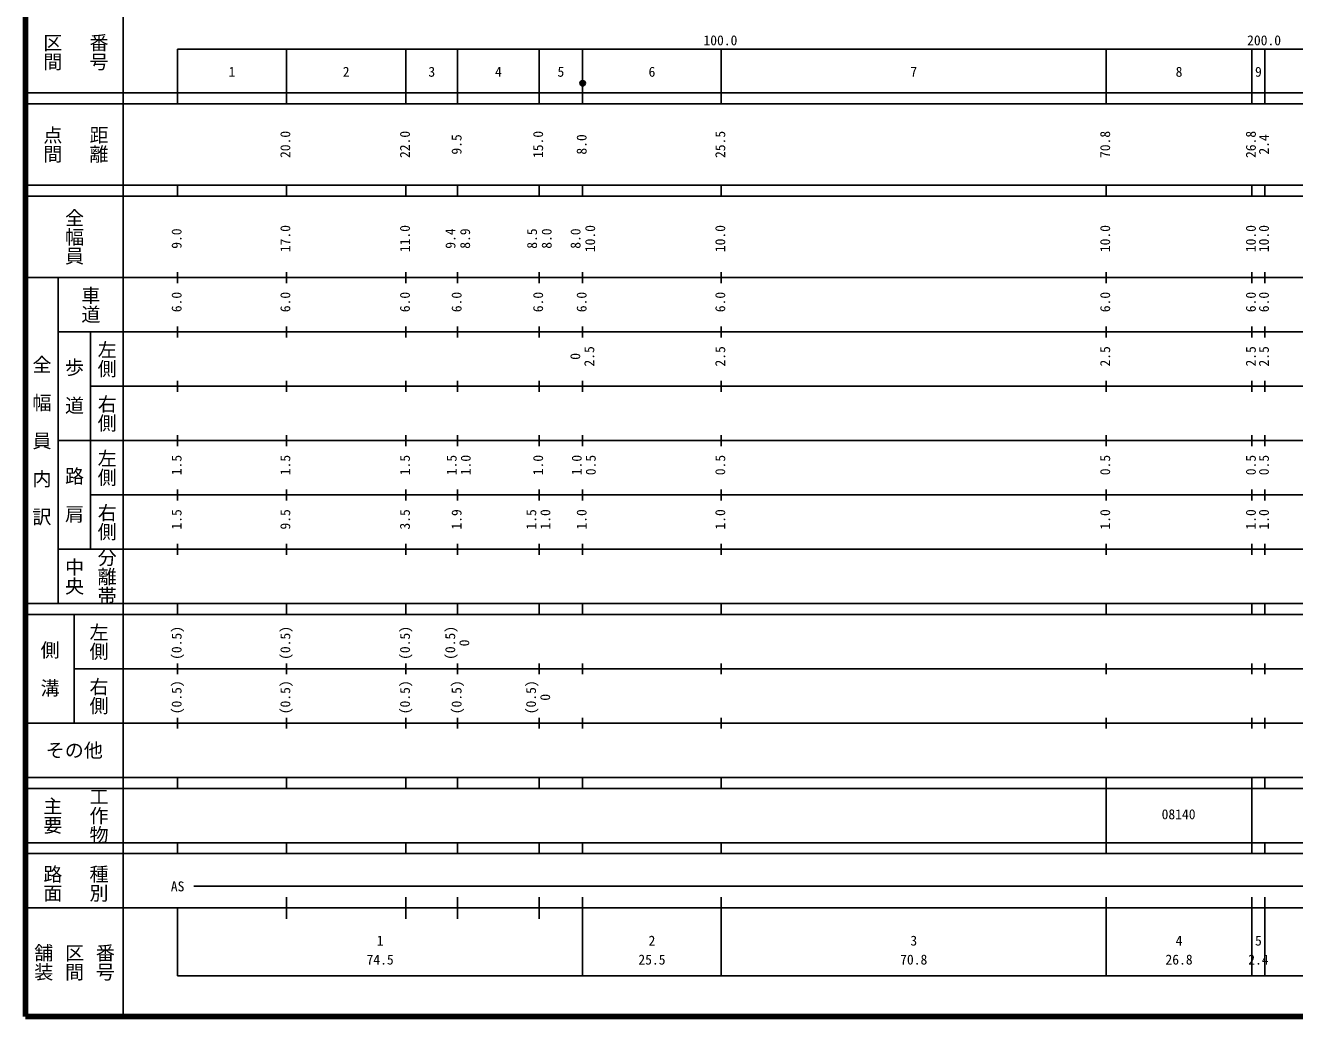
# Model space of a CAD drawing. Units: millimetres on the paper, enlarged 1000 times. Extents: x 40000 to 680000, y 20000 to 380000.
# Drawn here: x 40000 to 273459, y 20000 to 202409 of the extents above; entities that cross this region are included whole.
import ezdxf
from ezdxf.enums import TextEntityAlignment as Align

# ---------------------------------------------------------------- set-up
doc = ezdxf.new("R2010")
doc.units = ezdxf.units.MM
doc.header["$LTSCALE"] = 1000
doc.layers.add('M-TTL', color=2, linetype='Continuous', lineweight=140)
doc.layers.add('M-TTL-BAND', color=7, linetype='Continuous', lineweight=25)
doc.styles.add('@ＭＳ ゴシック', font='')
doc.styles.add('ＭＳ ゴシック', font='')
doc.styles.get('@ＭＳ ゴシック').set_extended_font_data('@MS Gothic')
doc.styles.get('ＭＳ ゴシック').set_extended_font_data('MS Gothic')

msp = doc.modelspace()

# ---------------------------------------------------------------- hatches: boundary and pattern name
at = {"layer": 'M-TTL-BAND'}
msp.add_hatch(color=256, dxfattribs=at).paths.add_polyline_path([(142996, 191772, 1), (141996, 191772, 0.41421), (142496, 191272, 0.41421)])

# ---------------------------------------------------------------- linework, layer by layer
at = {"layer": 'M-TTL'}
for p, q in [((40000, 380000), (40000, 20000)), ((40000, 20000), (680000, 20000))]:
    msp.add_line(p, q, dxfattribs=at)
at = {"layer": 'M-TTL-BAND'}
for p, q in [((58000, 370000), (58000, 20000)), ((68000, 198000), (579000, 198000)), ((68000, 198000), (68000, 188000)), ((88000, 198000), (88000, 188000)), ((110000, 198000), (110000, 188000)), ((119500, 198000), (119500, 188000)), ((134500, 198000), (134500, 188000)), ((142500, 198000), (142500, 188000)), ((168000, 188000), (168000, 198000)), ((238800, 188000), (238800, 198000)), ((265600, 188000), (265600, 198000)), ((268000, 188000), (268000, 198000)), ((40000, 190000), (579000, 190000)), ((40000, 188000), (579000, 188000)), ((40000, 173000), (579000, 173000)), ((68000, 171000), (68000, 173000)), ((88000, 171000), (88000, 173000)), ((110000, 171000), (110000, 173000)), ((119500, 171000), (119500, 173000)), ((134500, 171000), (134500, 173000)), ((142500, 171000), (142500, 173000)), ((168000, 171000), (168000, 173000)), ((238800, 171000), (238800, 173000)), ((265600, 171000), (265600, 173000)), ((268000, 171000), (268000, 173000)), ((40000, 171000), (579000, 171000)), ((68000, 155000), (68000, 157000)), ((88000, 155000), (88000, 157000)), ((110000, 155000), (110000, 157000)), ((119500, 155000), (119500, 157000)), ((134500, 155000), (134500, 157000)), ((142500, 155000), (142500, 157000)), ((168000, 155000), (168000, 157000)), ((238800, 155000), (238800, 157000)), ((265600, 155000), (265600, 157000)), ((268000, 155000), (268000, 157000)), ((40000, 156000), (579000, 156000)), ((46000, 96000), (46000, 156000)), ((46000, 146000), (579000, 146000)), ((52000, 146000), (52000, 106000)), ((68000, 145000), (68000, 147000)), ((88000, 145000), (88000, 147000)), ((110000, 145000), (110000, 147000)), ((119500, 145000), (119500, 147000)), ((134500, 145000), (134500, 147000)), ((142500, 145000), (142500, 147000)), ((168000, 145000), (168000, 147000)), ((238800, 145000), (238800, 147000)), ((265600, 145000), (265600, 147000)), ((268000, 145000), (268000, 147000)), ((52000, 136000), (579000, 136000)), ((68000, 135000), (68000, 137000)), ((88000, 135000), (88000, 137000)), ((110000, 135000), (110000, 137000)), ((119500, 135000), (119500, 137000)), ((134500, 135000), (134500, 137000)), ((142500, 135000), (142500, 137000)), ((168000, 135000), (168000, 137000)), ((238800, 135000), (238800, 137000)), ((265600, 135000), (265600, 137000)), ((268000, 135000), (268000, 137000)), ((68000, 125000), (68000, 127000)), ((88000, 125000), (88000, 127000)), ((110000, 125000), (110000, 127000)), ((119500, 125000), (119500, 127000)), ((134500, 125000), (134500, 127000)), ((142500, 125000), (142500, 127000)), ((168000, 125000), (168000, 127000)), ((238800, 125000), (238800, 127000)), ((265600, 125000), (265600, 127000)), ((268000, 125000), (268000, 127000)), ((46000, 126000), (579000, 126000)), ((68000, 115000), (68000, 117000)), ((88000, 115000), (88000, 117000)), ((110000, 115000), (110000, 117000)), ((119500, 115000), (119500, 117000)), ((134500, 115000), (134500, 117000)), ((142500, 115000), (142500, 117000)), ((168000, 115000), (168000, 117000)), ((238800, 115000), (238800, 117000)), ((265600, 115000), (265600, 117000)), ((268000, 115000), (268000, 117000)), ((52000, 116000), (579000, 116000)), ((46000, 106000), (579000, 106000)), ((68000, 105000), (68000, 107000)), ((88000, 105000), (88000, 107000)), ((110000, 105000), (110000, 107000)), ((119500, 105000), (119500, 107000)), ((134500, 105000), (134500, 107000)), ((142500, 105000), (142500, 107000)), ((168000, 105000), (168000, 107000)), ((238800, 105000), (238800, 107000)), ((265600, 105000), (265600, 107000)), ((268000, 105000), (268000, 107000)), ((40000, 96000), (579000, 96000)), ((68000, 94000), (68000, 96000)), ((88000, 94000), (88000, 96000)), ((110000, 94000), (110000, 96000)), ((119500, 94000), (119500, 96000)), ((134500, 94000), (134500, 96000)), ((142500, 94000), (142500, 96000)), ((168000, 94000), (168000, 96000)), ((238800, 94000), (238800, 96000)), ((265600, 94000), (265600, 96000)), ((268000, 94000), (268000, 96000)), ((40000, 94000), (579000, 94000)), ((49000, 94000), (49000, 74000)), ((68000, 83000), (68000, 85000)), ((88000, 83000), (88000, 85000)), ((110000, 83000), (110000, 85000)), ((119500, 83000), (119500, 85000)), ((134500, 83000), (134500, 85000)), ((142500, 83000), (142500, 85000)), ((168000, 83000), (168000, 85000)), ((238800, 83000), (238800, 85000)), ((265600, 83000), (265600, 85000)), ((268000, 83000), (268000, 85000)), ((49000, 84000), (579000, 84000)), ((68000, 73000), (68000, 75000)), ((88000, 73000), (88000, 75000)), ((110000, 73000), (110000, 75000)), ((119500, 73000), (119500, 75000)), ((134500, 73000), (134500, 75000)), ((142500, 73000), (142500, 75000)), ((168000, 73000), (168000, 75000)), ((238800, 73000), (238800, 75000)), ((265600, 73000), (265600, 75000)), ((268000, 73000), (268000, 75000)), ((40000, 74000), (579000, 74000)), ((40000, 64000), (579000, 64000)), ((68000, 62000), (68000, 64000)), ((88000, 62000), (88000, 64000)), ((110000, 62000), (110000, 64000)), ((119500, 62000), (119500, 64000)), ((134500, 62000), (134500, 64000)), ((142500, 62000), (142500, 64000)), ((168000, 62000), (168000, 64000)), ((238800, 62000), (238800, 64000)), ((265600, 52000), (265600, 64000)), ((268000, 62000), (268000, 64000)), ((40000, 62000), (579000, 62000)), ((238800, 62000), (238800, 50000)), ((40000, 52000), (579000, 52000)), ((68000, 50000), (68000, 52000)), ((88000, 50000), (88000, 52000)), ((110000, 50000), (110000, 52000)), ((119500, 50000), (119500, 52000)), ((134500, 50000), (134500, 52000)), ((142500, 50000), (142500, 52000)), ((168000, 50000), (168000, 52000)), ((238800, 50000), (238800, 52000)), ((265600, 50000), (265600, 52000)), ((265600, 52000), (265600, 50000)), ((268000, 50000), (268000, 52000)), ((40000, 50000), (579000, 50000)), ((71000, 44000), (527222, 44000)), ((40000, 40000), (579000, 40000)), ((68000, 40000), (68000, 27500)), ((88000, 38000), (88000, 42000)), ((110000, 38000), (110000, 42000)), ((119500, 38000), (119500, 42000)), ((134500, 38000), (134500, 42000)), ((142500, 27500), (142500, 42000)), ((168000, 27500), (168000, 42000)), ((238800, 42000), (238800, 27500)), ((265600, 42000), (265600, 27500)), ((268000, 27500), (268000, 42000)), ((68000, 27500), (579000, 27500))]:
    msp.add_line(p, q, dxfattribs=at)
msp.add_circle((142496, 191772), 500, dxfattribs=at)

# ---------------------------------------------------------------- texts
at = {"layer": 'M-TTL-BAND', "style": '@ＭＳ ゴシック'}
for s, p in [('番号', (53500, 197500)), ('区間', (45000, 197500)), ('点間', (45000, 180500)), ('距離', (53500, 180500)), ('全幅員', (49000, 163500)), ('車道', (52000, 151000)), ('左側', (55000, 141000)), ('全\u3000幅\u3000員\u3000内\u3000訳', (43000, 126000)), ('歩\u3000道', (49000, 136000)), ('右側', (55000, 131000)), ('左側', (55000, 121000)), ('路\u3000肩', (49000, 116000)), ('右側', (55000, 111000)), ('分離帯', (55000, 101000)), ('中央', (49000, 101000)), ('左側', (53500, 89000)), ('側\u3000溝', (44500, 84000)), ('右側', (53500, 79000)), ('工作物', (53500, 57000)), ('主要', (45000, 57000)), ('路面', (45000, 44500)), ('種別', (53500, 44500)), ('舗装', (43333, 30000)), ('区間', (49000, 30000)), ('番号', (54667, 30000))]:
    msp.add_text(s, height=2566, rotation=270, dxfattribs=at).set_placement(p, align=Align.MIDDLE_CENTER)
at = {"layer": 'M-TTL-BAND', "style": 'ＭＳ ゴシック'}
for s, p in [('100.0', (167844, 198195)), ('200.0', (267844, 198195)), ('1', (78000, 192405)), ('2', (99000, 192405)), ('3', (114750, 192405)), ('4', (127000, 192405)), ('5', (138500, 192405)), ('6', (155250, 192405)), ('7', (203400, 192405)), ('8', (252200, 192405)), ('9', (266800, 192405)), ('AS', (68000, 42500)), ('1', (105250, 32523)), ('2', (155250, 32523)), ('3', (203400, 32523)), ('4', (252200, 32523)), ('5', (266800, 32523)), ('74.5', (105250, 29033)), ('25.5', (155250, 29033)), ('70.8', (203400, 29033)), ('26.8', (252200, 29033)), ('2.4', (266800, 29033))]:
    msp.add_text(s, height=1833, dxfattribs=at).set_placement(p, align=Align.BOTTOM_CENTER)
for s, p in [('20.0', (89270, 180500)), ('22.0', (111270, 180500)), ('9.5', (120770, 180500)), ('15.0', (135770, 180500)), ('8.0', (143770, 180500)), ('25.5', (169270, 180500)), ('70.8', (240070, 180500)), ('26.8', (266870, 180500)), ('2.4', (269270, 180500)), ('9.0', (69270, 163174)), ('17.0', (89270, 163174)), ('11.0', (111270, 163174)), ('9.4', (119655, 163174)), ('8.9', (122344, 163174)), ('8.5', (134655, 163174)), ('8.0', (137344, 163174)), ('8.0', (142655, 163174)), ('10.0', (145344, 163174)), ('10.0', (169270, 163174)), ('10.0', (240070, 163174)), ('10.0', (266870, 163174)), ('10.0', (269270, 163174)), ('6.0', (69270, 151500)), ('6.0', (89270, 151500)), ('6.0', (111270, 151500)), ('6.0', (120770, 151500)), ('6.0', (135770, 151500)), ('6.0', (143770, 151500)), ('6.0', (169270, 151500)), ('6.0', (240070, 151500)), ('6.0', (266870, 151500)), ('6.0', (269270, 151500)), ('2.5', (145178, 141500)), ('2.5', (169270, 141500)), ('2.5', (240070, 141500)), ('2.5', (266870, 141500)), ('2.5', (269270, 141500)), ('0', (142604, 141500)), ('1.5', (69270, 121500)), ('1.5', (89270, 121500)), ('1.5', (111270, 121500)), ('1.5', (119870, 121500)), ('1.0', (122454, 121500)), ('1.0', (135770, 121500)), ('1.0', (142870, 121500)), ('0.5', (145454, 121500)), ('0.5', (169270, 121500)), ('0.5', (240070, 121500)), ('0.5', (266870, 121500)), ('0.5', (269270, 121500)), ('1.5', (69270, 111500)), ('9.5', (89270, 111500)), ('3.5', (111270, 111500)), ('1.9', (120770, 111500)), ('1.5', (134515, 111500)), ('1.0', (137099, 111500)), ('1.0', (143770, 111500)), ('1.0', (169270, 111500)), ('1.0', (240070, 111500)), ('1.0', (266870, 111500)), ('1.0', (269270, 111500)), ('(0.5)', (69270, 88764)), ('(0.5)', (89270, 88764)), ('(0.5)', (111270, 88764)), ('(0.5)', (119604, 88764)), ('0', (122188, 88764)), ('(0.5)', (69270, 78764)), ('(0.5)', (89270, 78764)), ('(0.5)', (111270, 78764)), ('(0.5)', (120770, 78764)), ('(0.5)', (134464, 78764)), ('0', (137071, 78764))]:
    msp.add_text(s, height=1833, rotation=90, dxfattribs=at).set_placement(p, align=Align.BOTTOM_CENTER)
msp.add_text('その他', height=2566, dxfattribs=at).set_placement((49000, 69000), align=Align.MIDDLE_CENTER)
msp.add_text('08140', height=1833, dxfattribs=at).set_placement((248998, 55777), align=Align.BOTTOM_LEFT)

doc.saveas('drawing.dxf')
